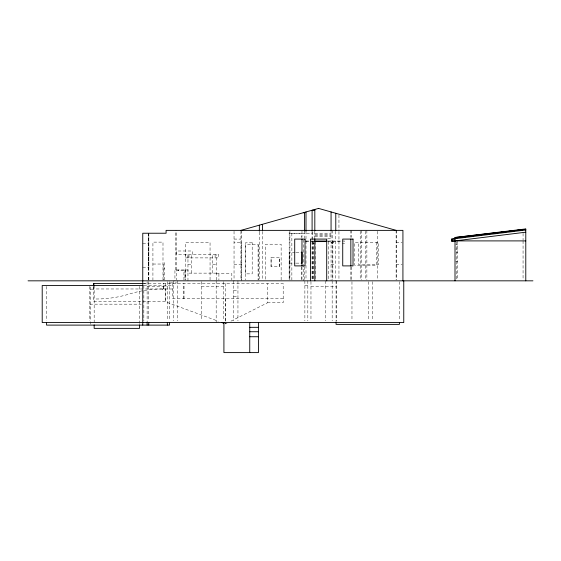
<?xml version="1.0" encoding="UTF-8"?>
<svg xmlns="http://www.w3.org/2000/svg" width="561" height="561" viewBox="0 0 561 561"><rect width="100%" height="100%" fill="white"/><g stroke="black" fill="none" stroke-linecap="round" stroke-linejoin="round"><path stroke-width="0.42" stroke-dasharray="2.81 2.1" d="M93.736 287.008L93.736 301.699L165.236 301.699L218.159 321.194M148.293 280.002L148.293 234.091M148.84 280.002L148.84 233.229L148.84 268.488L148.293 268.488M163.251 288.964L163.251 283.55M163.44 288.964L163.44 283.55M165.236 283.55L165.236 301.699L165.236 288.964L159.198 289.02A112.915 112.915 0 0 0 129.486 293.985A112.915 112.915 0 0 1 93.736 298.971M175.572 269.939L175.572 230.375M176.659 269.939L176.659 230.375M183.784 298.704L183.784 283.55M184.029 298.704L184.029 283.55M188.966 257.892L188.966 254.442M191.596 273.13L191.596 254.442M212.752 273.13L212.752 254.442M216.385 280.037L216.385 254.442M227.051 323.101L225.487 323.893L225.487 283.55M241.686 279.953L241.686 242.352L234.042 242.352M258.144 244.533L258.144 279.96L258.144 244.533L245.402 244.533L245.402 279.96M230.964 321.137L267.772 302.66L267.772 283.55M271.082 266.58L271.082 257.219L279.462 257.219L279.462 266.58L271.082 266.58L271.082 257.219M279.462 266.58L279.462 257.219M289.721 263.13L289.721 252.226M289.174 233.229L301.25 233.229L301.25 237.555M314.819 233.278L331.06 233.278M291.881 233.551L312.091 233.551M314.819 234.323L331.06 234.323M314.819 235.459L331.06 235.459M314.819 236.728L331.06 236.728M327.638 238.362L331.06 238.362M234.042 239.084L240.935 239.084M289.174 239.084L289.904 239.084M305.864 241.041L313.704 241.041M327.631 241.041L341.46 241.041M342.294 241.041L344.699 241.041L344.699 243.488L342.294 243.488M305.864 241.595L314.819 241.595M327.631 241.595L341.46 241.595M331.06 242.352L335.78 242.352M396.115 242.352L402.083 242.352M142.76 243.621L148.293 243.621M313.003 243.804L314.819 243.804M331.06 243.804L332.855 243.804M455.686 244.533L457.727 244.533M455.686 249.07L457.727 249.07M295.212 252.226L289.174 252.226L289.174 279.981L289.174 230.375M296.075 252.226L301.25 252.226M456.366 252.695L457.727 252.695M455.686 261.77L457.727 261.77M289.174 263.13L295.212 263.13M296.075 263.13L301.25 263.13M152.922 264.035L162.992 264.035M187.963 264.224L191.596 264.224M212.752 264.224L216.385 264.224M234.042 264.49L241.686 264.49M331.06 264.49L335.78 264.49M396.115 264.49L402.083 264.49M142.76 267.218L148.293 267.218M163.651 268.488L164.717 268.488M216.385 273.13L187.963 273.13L187.963 254.442L187.963 257.892M216.385 273.747L231.826 273.747L231.826 280.037M170.2 282.912L176.659 282.912M142.76 283.347L147.115 283.347M143.399 283.55L283.193 283.55L283.193 302.66L267.772 302.66M143.784 285.528L173.433 285.528M304.875 285.654L307.828 285.654M147.115 286.271L167.353 286.271M201.357 286.271L223.643 286.271M310.969 286.271L336.067 286.271M172.711 288.992L93.736 288.964L93.736 286.643M90.531 289.153L94.164 289.153M233.593 290.682L237.948 290.682M233.593 296.797L237.948 296.797M283.193 298.704L172.711 298.704L172.711 283.55M89.809 304.167L141.239 304.167M162.213 288.964L162.634 289.904M523.062 233.362L523.062 240.066M523.062 240.9L523.062 279.96M457.727 240.9L457.727 279.974M456.366 241.742L456.366 279.974M399.404 281.699L399.404 320.899M396.206 230.375L396.206 279.96M396.115 230.375L396.115 279.96M377.749 231.244L377.749 279.96M376.754 242.352L376.754 265.255L354.615 265.255L354.615 242.352L378.675 242.352L378.675 264.49L358.465 264.49L358.465 242.352M372.455 281.699L372.455 320.899M368.787 281.699L368.787 320.899M366.866 230.375L366.866 279.96M365.597 231.244L365.597 279.96M361.747 230.375L361.747 279.96M360.204 231.244L360.204 279.96M351.964 281.699L351.964 320.899M351.438 230.375L351.438 237.338M351.438 266.91L351.438 279.96M350.842 230.375L350.842 237.338M350.842 266.91L350.842 279.96M338.956 215.038L338.956 230.641M338.956 231.504L338.956 279.953M336.74 280.83L336.74 320.829M336.067 280.83L336.067 322.568M335.78 231.244L335.78 280.83M332.946 241.595L332.946 242.864L331.495 242.864L331.495 241.595M332.855 241.041L332.855 279.967M332.329 230.375L332.329 279.96M332.168 280.83L332.168 320.836M331.06 230.375L331.06 280.83M328.339 241.595L328.339 279.953M325.668 280.83L325.668 320.829M315.633 241.595L315.633 279.953M314.819 231.111L314.819 238.362M313.396 241.595L313.396 279.953M313.003 241.595L313.003 279.967M312.147 231.868L312.147 279.967M312.091 231.798L312.091 280.83M310.969 281.608L310.969 320.836M307.828 280.83L307.828 320.85M305.997 231.132L305.997 279.953M305.864 239.715L305.864 242.163M304.875 280.83L304.875 320.85M304.42 231.062L304.42 238.046M304.42 266.854L304.42 279.96M303.417 239.715L303.417 280.83M301.979 230.375L301.979 237.338M301.979 266.91L301.979 279.96M301.25 266.98L301.25 279.981M291.86 233.229L291.86 279.96M289.904 230.375L289.904 279.96M281.138 279.953L281.138 244.203L265.598 244.203L265.598 279.953M262.555 231.427L262.555 279.96M259.357 232.1L259.357 280.83M241.686 230.375L241.686 280.83M240.935 231.244L240.935 279.96M237.948 280.83L237.948 320.85M234.042 231.244L234.042 280.83M233.593 280.83L233.593 320.85M225.487 298.704L225.487 323.893M223.643 281.608L223.643 320.836M218.909 273.747L218.909 280.037M216.174 280.83L216.174 322.568M215.115 254.442L215.115 257.892M210.052 279.953L210.052 242.352L185.677 242.352L185.677 279.953M201.357 281.608L201.357 320.836M192.269 254.442L192.269 250.991L176.659 250.991L176.659 254.442L218.566 254.442L218.566 257.892L185.516 257.892L185.516 254.442M187.963 280.83L187.963 269.939L174.934 269.939L174.934 280.83M185.607 269.939L185.607 279.988M184.934 269.939L184.934 279.988M183.938 279.96L183.938 270.395L176.659 270.395L176.659 279.96M177.339 280.83L177.339 320.829M173.433 280.83L173.433 320.843M169.527 281.608L169.527 320.808M167.353 281.608L167.353 320.836M164.717 280.002L164.717 262.864L163.651 262.864L163.651 280.002M162.992 279.988L162.992 242.121L152.922 242.121L152.922 279.988M148.749 281.608L148.749 320.836M148.293 233.229L148.293 280.83M147.115 281.608L147.115 322.568M143.847 285.528L143.847 320.815M139.493 286.39L139.493 324.244M94.164 285.528L94.164 324.251M90.531 286.98L90.531 320.829M90.531 321.684L90.531 324.251M89.809 286.39L89.809 320.843M46.563 286.39L46.563 320.808M178.475 269.939L178.475 270.395L178.475 269.939M252.191 242.829L245.381 242.829L245.381 273.859L252.191 273.859L252.191 242.829"/><path stroke-width="0.84" d="M93.736 286.138L93.736 283.55L142.564 283.55M240.935 230.375L318.557 208.404M455.006 237.997L525.783 229.288L455.006 237.534M525.783 230.017L451.626 239.119L451.893 241.286L525.783 232.191M451.64 239.238L455.287 238.783M451.878 241.167L455.525 240.718M314.819 210.228L312.091 210.235L312.091 231.153M311.425 210.424L312.147 210.424M303.277 212.724L304.42 212.724M261.629 224.491L262.555 224.491L262.555 230.564M455.006 240.9L525.783 240.9M314.574 241.041L326.783 241.041M314.819 241.595L326.783 241.595M301.25 252.226L301.979 252.226L301.979 263.13L301.25 263.13M28.05 280.83L532.95 280.83M142.978 285.528L42.208 285.528L42.208 322.568L403.759 322.568L403.759 280.83M249.743 327.322L258.453 327.322M249.743 331.733L258.453 331.733M249.743 336.74L258.453 336.74M318.543 208.397L396.206 230.375M221.413 322.393L223.86 323.29M451.808 239.098L452.075 241.258M525.783 280.83L525.783 228.923L455.006 237.457L455.006 280.83M402.924 280.83L402.924 230.375L166.084 230.375L166.084 233.229L142.76 233.229L142.76 325.107M399.404 322.638L399.404 324.384L336.067 324.384L336.067 322.568M350.842 239.077L350.842 266.04M335.78 213.278L335.78 230.599M331.06 211.939L331.06 230.375M326.705 280.83L326.705 239.084L310.464 239.084L310.464 280.83M314.819 209.456L314.819 230.887M314.819 238.649L314.819 280.83M305.997 211.953L305.997 231.132M304.42 212.402L304.42 231.062M301.979 239.077L301.979 266.04M259.357 225.136L259.357 231.223M258.453 322.568L258.453 352.603L223.916 352.603L223.916 322.568M249.743 322.568L249.743 352.603M169.527 322.526L169.527 325.107L46.563 325.107L46.563 322.526M167.353 322.568L167.353 325.107M148.749 322.568L148.749 325.107M147.115 322.505L147.115 325.107M139.493 324.917L139.493 328.374L94.164 328.374L94.164 324.917M93.736 283.55L93.736 285.872M305.016 239.084L294.707 239.084L294.707 265.893L305.016 265.893L305.016 239.084M353.016 239.084L342.729 239.084L342.729 265.893L353.016 265.893L353.016 239.084"/></g></svg>
